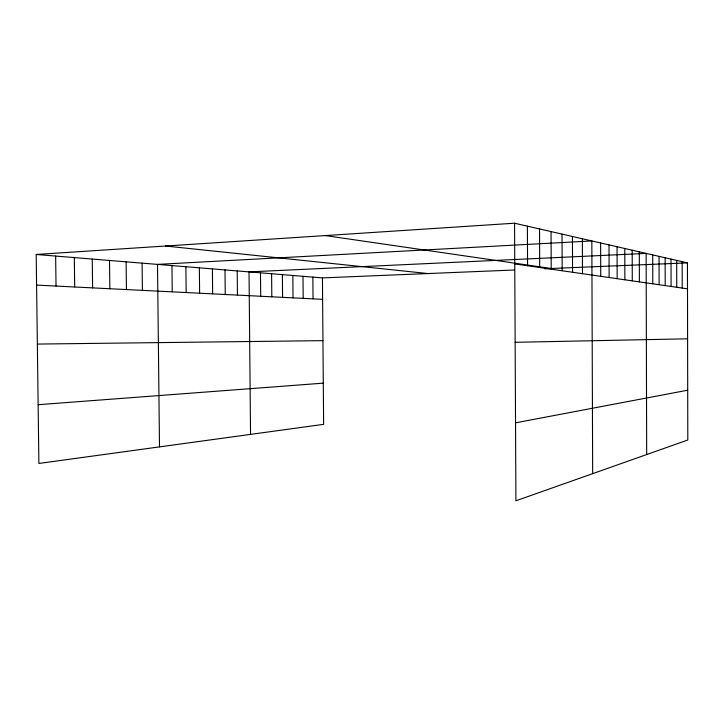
<?xml version="1.0" encoding="UTF-8"?>
<svg xmlns="http://www.w3.org/2000/svg" width="724" height="724" viewBox="0 0 724 724"><rect width="100%" height="100%" fill="white"/><g stroke="black" fill="none" stroke-linecap="round" stroke-linejoin="round"><path stroke-width="1.09" d="M515.533 422.834L687.7 390.209M38.137 404.707L323.302 383.15M36.2 254.468L322.442 277.898L323.628 424.345L38.888 463.451L36.2 254.468L514.565 223.209L687.447 262.884L687.8 440.011L515.913 500.791L514.565 223.209M322.442 277.898L514.339 269.998M544.602 268.758L687.447 262.884M515.144 342.298L687.601 338.805M37.349 344.072L322.958 340.651M36.598 285.093L322.623 299.338M165.534 246.015L428.056 273.554M514.764 263.925L687.501 288.822M325.302 235.572L551.163 268.486M92.265 259.056L92.609 287.881M74.319 257.59L74.681 286.994M55.648 256.061L56.029 286.061M185.887 266.722L186.159 292.541M171.95 265.581L172.231 291.844M159.497 446.889L157.515 264.396L591.834 240.938L592.666 473.659M142.112 263.138L142.411 290.36M126.121 261.826L126.438 289.564M109.514 260.468L109.84 288.74M292.84 275.473L293.03 297.863M282.378 274.613L282.577 297.347M271.6 273.735L271.808 296.804M260.495 272.821L260.703 296.252M250.549 434.382L249.029 271.889L646.134 253.4L646.677 454.554M237.21 270.921L237.436 295.093M225.001 269.916L225.236 294.487M212.394 268.885L212.639 293.863M199.362 267.826L199.616 293.211M312.858 277.111L313.039 298.858M302.994 276.306L303.184 298.369M582.368 238.766L582.494 273.69M572.431 236.486L572.575 272.26M562.014 234.096L562.159 270.758M551.054 231.58L551.217 269.183M539.534 228.938L539.706 267.518M527.38 226.15L527.57 265.771M682.162 261.663L682.216 288.062M676.687 260.414L676.75 287.274M671.021 259.111L671.085 286.46M665.139 257.762L665.202 285.609M659.039 256.359L659.111 284.731M652.713 254.911L652.786 283.826M639.301 251.834L639.383 281.889M632.188 250.196L632.278 280.867M624.785 248.495L624.875 279.799M617.065 246.73L617.165 278.686M609.02 244.884L609.119 277.527M600.612 242.956L600.73 276.315"/></g></svg>
